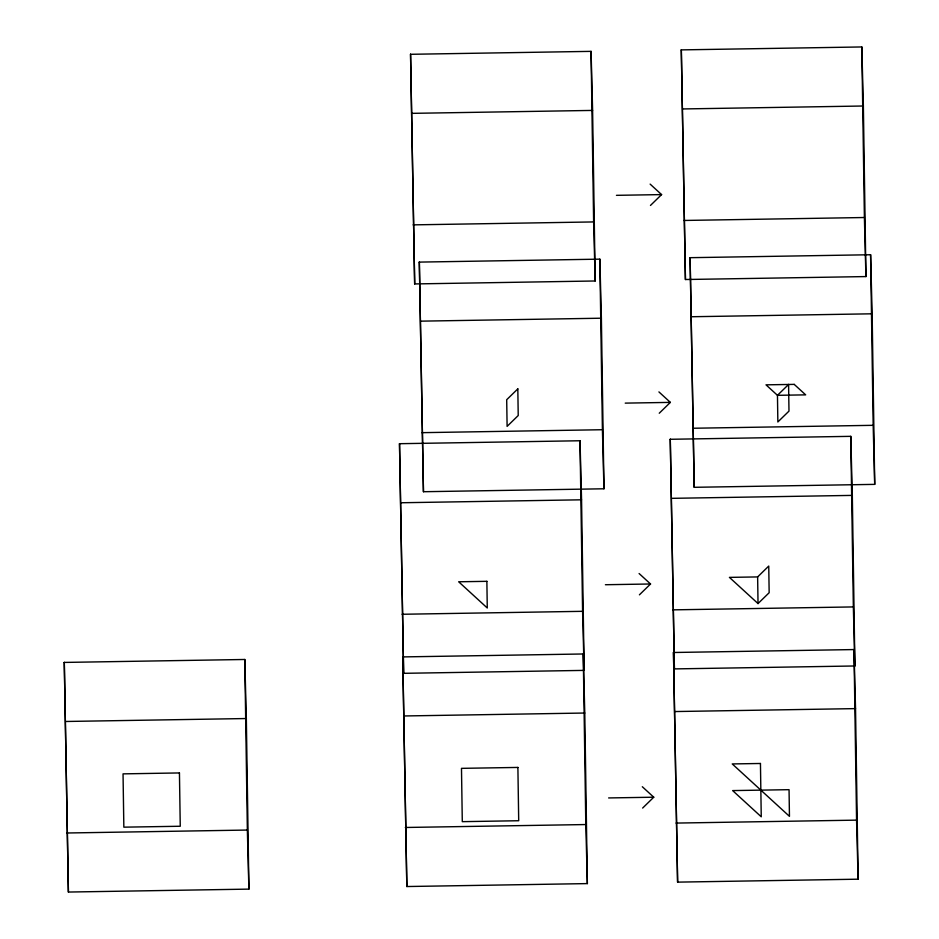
<?xml version="1.0" encoding="UTF-8"?>
<svg xmlns="http://www.w3.org/2000/svg" width="939" height="939" viewBox="0 0 939 939"><rect width="100%" height="100%" fill="white"/><g stroke="black" fill="none" stroke-linecap="round" stroke-linejoin="round"><path stroke-width="1.41" d="M650.469 205.441L661.584 194.596L650.14 184.114M659.248 413.23L670.364 402.385L658.92 391.915M639.412 594.833L650.539 583.988L639.095 573.518M757.632 576.922L768.748 566.076L769.158 592.72L758.031 603.566L729.427 577.379L757.632 576.922L758.031 603.566M642.64 808.056L653.755 797.211L642.311 786.729M410.554 54.298L591.065 51.363L592.603 110.415L595.185 280.984L414.674 283.93L410.554 54.298L414.674 283.93M681.315 49.884L861.814 46.95L863.364 106.001L865.934 276.571L685.435 279.517L681.315 49.884L685.435 279.517M412.104 113.349L592.603 110.415M682.864 108.947L863.364 106.001M616.454 195.335L661.584 194.596M413.137 224.867L593.636 221.933L595.185 280.984M683.885 220.465L864.396 217.519L865.934 276.571M419.334 262.098L599.845 259.152L601.383 318.204L603.965 488.785L423.454 491.719L419.334 262.098L423.454 491.719M690.095 257.685L870.594 254.739L872.143 313.802L874.714 484.371L694.214 487.306L690.095 257.685L694.214 487.306M420.883 321.15L601.383 318.204M691.644 316.736L872.143 313.802M625.233 403.124L670.364 402.385M421.916 432.668L602.415 429.722L603.965 488.785M692.665 428.254L873.176 425.32L874.714 484.371M399.509 443.701L580.009 440.755L581.558 499.806L584.14 670.387L403.629 673.322L399.509 443.701L403.629 673.322M670.27 439.288L850.769 436.342L852.319 495.393L854.889 665.974L674.39 668.908L670.27 439.288L674.39 668.908M401.059 502.752L581.558 499.806M671.808 498.339L852.319 495.393M605.409 584.727L650.539 583.988M402.08 614.27L582.591 611.324L584.14 670.387M672.84 609.857L853.351 606.923L854.889 665.974M64.286 662.429L244.786 659.483L246.335 718.535L248.905 889.116L68.406 892.05L64.286 662.429L68.406 892.05M402.725 656.913L583.236 653.978L584.774 713.03L587.356 883.599L406.845 886.533L402.725 656.913L406.845 886.533M673.486 652.499L853.985 649.565L855.535 708.616L858.117 879.186L677.606 882.132L673.486 652.499L677.606 882.132M65.824 721.481L246.335 718.535M404.275 715.964L584.774 713.03M675.035 711.551L855.535 708.616M608.625 797.939L653.755 797.211M66.857 832.999L247.356 830.053L248.905 889.116M405.308 827.482L585.807 824.548L587.356 883.599M676.057 823.08L856.568 820.134L858.117 879.186M870.594 254.739L873.176 425.32M861.814 46.95L864.396 217.519M850.769 436.342L853.351 606.923M853.985 649.565L856.568 820.134M599.845 259.152L602.415 429.722M591.065 51.363L593.636 221.933M580.009 440.755L582.591 611.324M583.236 653.978L585.807 824.548M244.786 659.483L247.356 830.053M517.823 388.875L506.696 399.721L507.107 426.376L518.222 415.531L517.823 388.875M788.584 384.474L777.457 395.319L777.856 421.963L788.983 411.118L788.584 384.474M794.218 384.38L766.013 384.837L777.457 395.319L805.662 394.861L794.218 384.38M486.872 581.323L458.666 581.781L487.271 607.979L486.872 581.323M179.443 772.938L123.044 773.865L123.842 827.165L180.253 826.25L179.443 772.938M517.894 767.433L461.483 768.348L462.293 821.66L518.704 820.733L517.894 767.433M760.449 763.477L732.244 763.935L789.453 816.331L789.053 789.676L732.643 790.591L761.247 816.789L760.449 763.477"/></g></svg>
